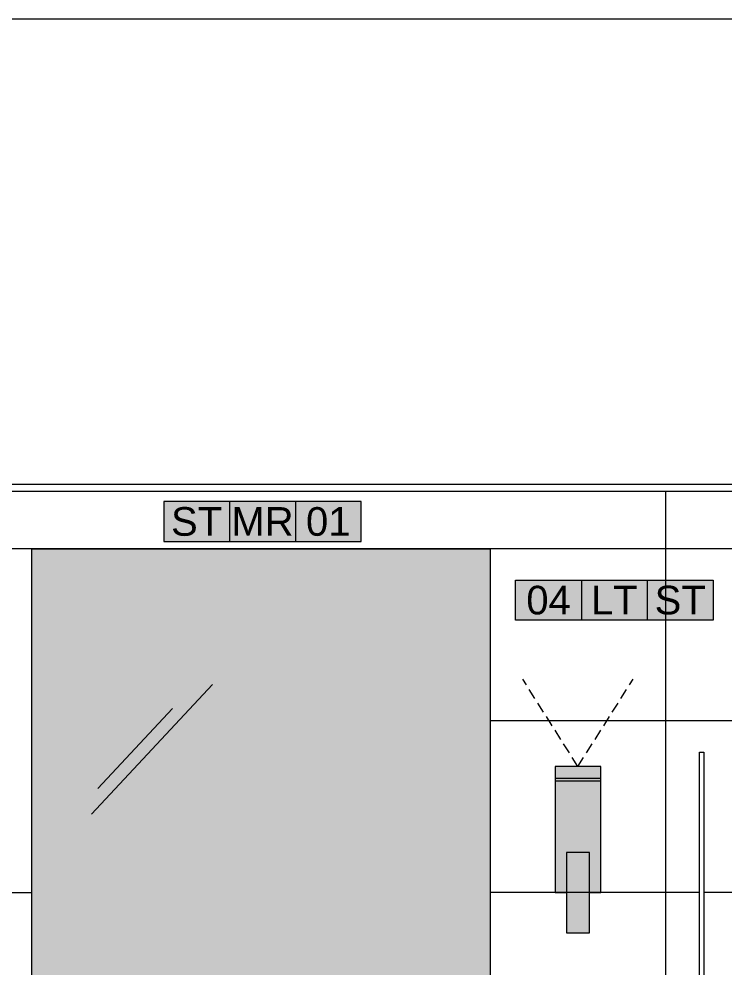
# Model space of a CAD drawing. Header units: millimetres. Extents: x -3207095 to 15275363, y 3702017 to 4798027.
# Drawn here: x 705295.2 to 705480.1, y 4470236.9 to 4470485.4 of the extents above; entities that cross this region are included whole.
import ezdxf
from ezdxf.enums import TextEntityAlignment as Align

# ---------------------------------------------------------------- set-up
doc = ezdxf.new("R2010")
doc.units = ezdxf.units.MM
doc.linetypes.add('DUZ', pattern=[500, 500])
doc.linetypes.add('HIDDEN2', pattern=[0.1875, 0.125, -0.0625])
doc.layers.get('0').update_dxf_attribs({"color": 1, "linetype": 'DUZ'})
for name, color, linetype in [('a_asmatavan', 200, 'Continuous'), ('a_cam', 161, 'Continuous'), ('a_mobilya', 1, 'Continuous'), ('a_seramik', 241, 'Continuous'), ('a_yazi', 105, 'Continuous'), ('a_zemin_kaplama', 30, 'Continuous')]:
    doc.layers.add(name, color=color, linetype=linetype)
doc.styles.add('KOD', font='arial.ttf')

# ---------------------------------------------------------------- blocks, each defined once
blk = doc.blocks.new('a_banyo_aplik')
h = blk.add_hatch(color=255)
h.paths.add_polyline_path([(40, 270), (40, 290), (-40, 290), (-40, 270)])
h.paths.add_polyline_path([(40, 265), (-40, 265), (-40, 70), (-20, 70), (-20, 140), (20, 140), (20, 70), (40, 70)])
h.paths.add_polyline_path([(20, 140), (-20, 140), (-20, 0), (20, 0)])
h.paths.add_polyline_path([(40, 265), (40, 270), (-40, 270), (-40, 265)])
for p, q in [((-40, 270), (40, 270)), ((-40, 265), (40, 265))]:
    blk.add_line(p, q)
at = {"linetype": 'HIDDEN2', "ltscale": 150}
for points in [[(0, 290), (-96.3, 442.7)], [(0, 290), (96.3, 442.7)]]:
    blk.add_lwpolyline(points, dxfattribs=at)
blk.add_lwpolyline([(20, 70), (40, 70), (40, 290), (-40, 290), (-40, 70), (-20, 70)])
blk.add_lwpolyline([(20, 140), (-20, 140), (-20, 0), (20, 0)], close=True)

msp = doc.modelspace()

# ---------------------------------------------------------------- hatches: boundary and pattern name
for points in [[(705333.1, 4470348.58), (705384.85, 4470348.58), (705384.85, 4470359.04), (705333.1, 4470359.04)], [(705476.97, 4470327.99), (705425.22, 4470327.99), (705425.22, 4470338.45), (705476.97, 4470338.45)]]:
    msp.add_hatch(color=255).paths.add_polyline_path(points)
at = {"layer": 'a_mobilya'}
h = msp.add_hatch(color=256, dxfattribs=at)
h.set_gradient(color1=(173, 173, 173), one_color=1, tint=1)
h.paths.add_polyline_path([(705298.55, 4470151.62), (705298.55, 4470346.62), (705418.55, 4470346.62), (705418.55, 4470151.62)])

# ---------------------------------------------------------------- linework, layer by layer
at = {"layer": 'a_asmatavan'}
for p, q in [((705618.2, 4470363.49), (705155, 4470363.49)), ((705618.2, 4470361.62), (705155, 4470361.62))]:
    msp.add_line(p, q, dxfattribs=at)
at = {"layer": 'a_cam', "flags": 128}
msp.add_lwpolyline([(705473.37, 4470009.87), (705473.37, 4470293.37), (705474.57, 4470293.37), (705474.57, 4470009.87)], close=True, dxfattribs=at)
at = {"layer": 'a_mobilya'}
for p, q in [((705314.18, 4470277.13), (705345.89, 4470311.15)), ((705315.87, 4470283.89), (705335.38, 4470304.82))]:
    msp.add_line(p, q, dxfattribs=at)
msp.add_lwpolyline([(705298.55, 4470151.62), (705298.55, 4470346.62), (705418.55, 4470346.62), (705418.55, 4470151.62)], close=True, dxfattribs=at)
at = {"layer": 'a_seramik'}
for p, q in [((705464.6, 4469986.62), (705464.6, 4470361.62)), ((705464.6, 4470346.62), (705252.5, 4470346.62)), ((705483.2, 4470346.62), (705464.6, 4470346.62)), ((705483.2, 4470301.62), (705418.55, 4470301.62)), ((705252.5, 4470256.62), (705298.55, 4470256.62)), ((705464.6, 4470256.62), (705418.55, 4470256.62)), ((705473.37, 4470256.62), (705464.6, 4470256.62)), ((705483.2, 4470256.62), (705474.57, 4470256.62))]:
    msp.add_line(p, q, dxfattribs=at)
at = {"layer": 'a_yazi'}
for p, q in [((705350.35, 4470359.04), (705350.35, 4470348.58)), ((705367.6, 4470359.04), (705367.6, 4470348.58)), ((705442.47, 4470338.45), (705442.47, 4470327.99)), ((705459.72, 4470338.45), (705459.72, 4470327.99))]:
    msp.add_line(p, q, dxfattribs=at)
for points in [[(705333.1, 4470348.58), (705384.85, 4470348.58), (705384.85, 4470359.04), (705333.1, 4470359.04)], [(705476.97, 4470327.99), (705425.22, 4470327.99), (705425.22, 4470338.45), (705476.97, 4470338.45)]]:
    msp.add_lwpolyline(points, close=True, dxfattribs=at)
at = {"layer": 'a_zemin_kaplama'}
msp.add_line((705123.2, 4470485.37), (706413.2, 4470485.37), dxfattribs=at)

# ---------------------------------------------------------------- block references
at = {"layer": 'a_mobilya', "xscale": 0.15, "yscale": 0.15, "zscale": 0.15}
msp.add_blockref('a_banyo_aplik', (705441.57, 4470246.12), dxfattribs=at)

# ---------------------------------------------------------------- texts
at = {"layer": 'a_yazi', "style": 'KOD'}
for tag, text, p in [('ST', 'ST', (705341.72, 4470353.81)), ('MR', 'LT', (705358.97, 4470353.81)), ('01', '01', (705376.19, 4470353.81)), ('04', '01', (705433.88, 4470333.22)), ('LT', 'LT', (705451.1, 4470333.22)), ('ST', 'ST', (705468.35, 4470333.22))]:
    msp.add_attdef(tag, text=text, height=7.5, dxfattribs=at).set_placement(p, align=Align.MIDDLE)

doc.saveas('drawing.dxf')
